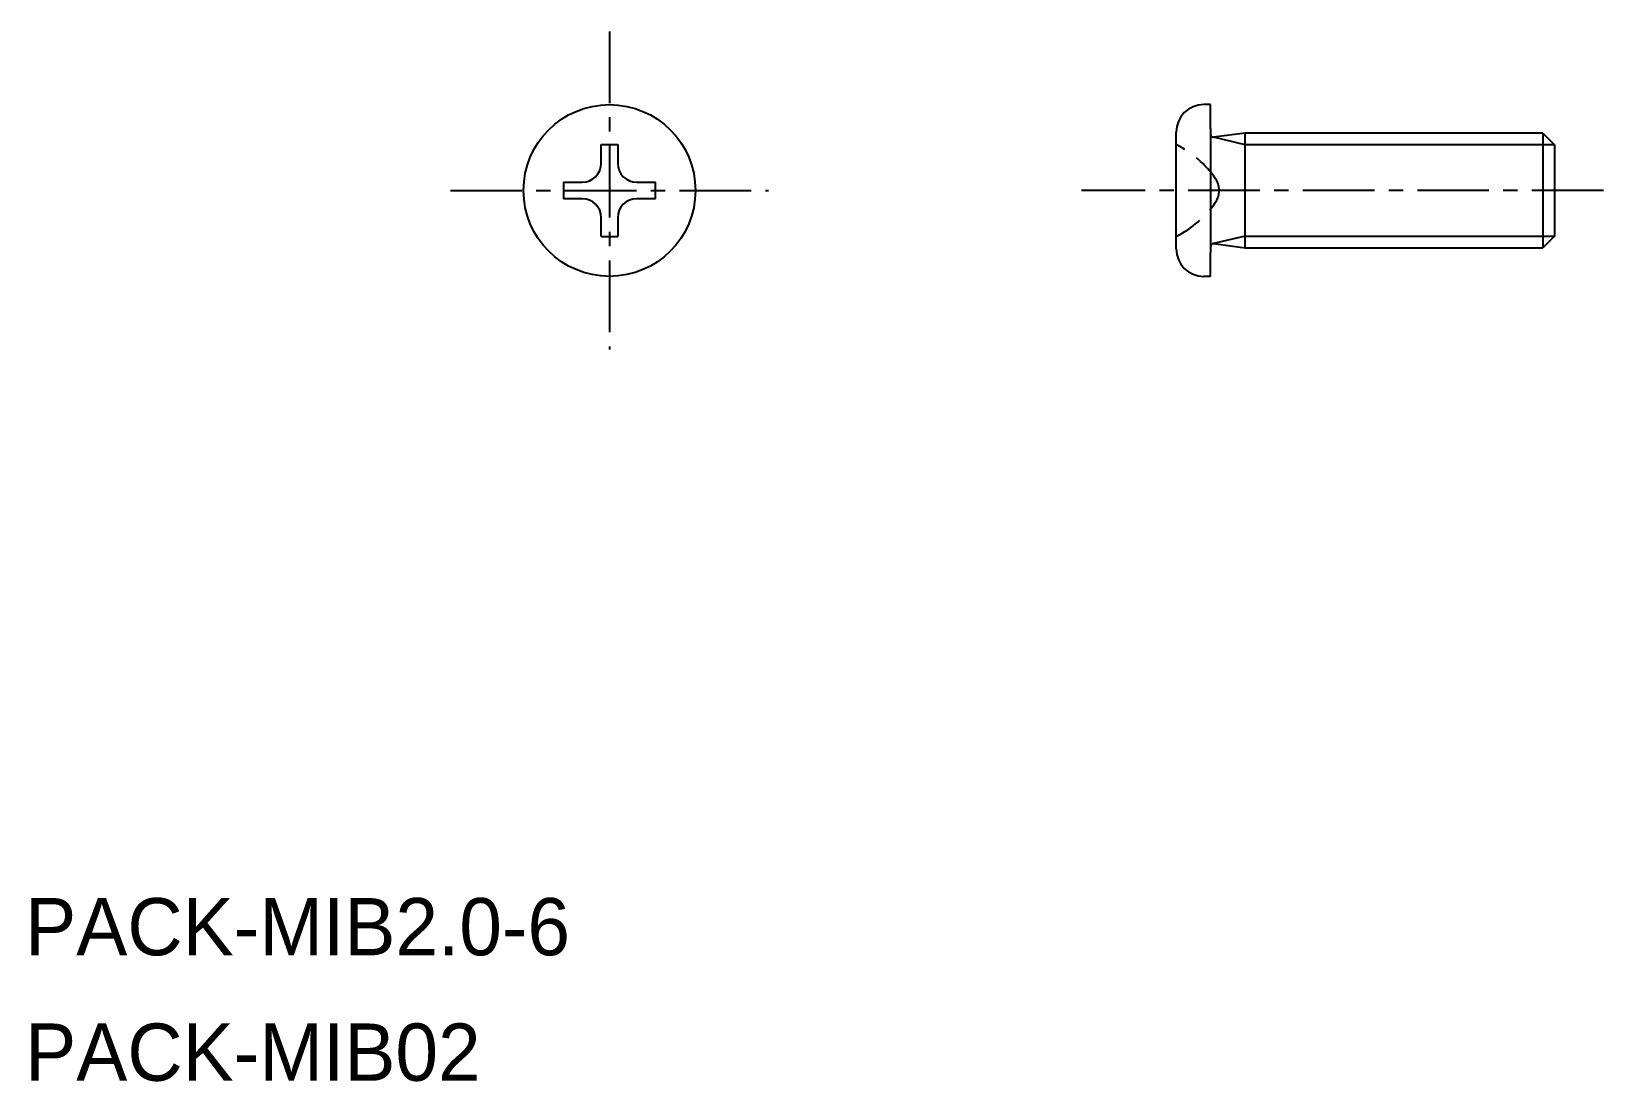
# Model space of a CAD drawing. Extents: x 12.7 to 40.2, y 18.7 to 37.
import ezdxf

# ---------------------------------------------------------------- set-up
doc = ezdxf.new("R2010")
doc.units = 0
doc.linetypes.add('CENTER', pattern=[2, 1.25, -0.25, 0.25, -0.25])
doc.linetypes.add('DASHED', pattern=[0.75, 0.5, -0.25])
doc.layers.get('0').update_dxf_attribs({"linetype": 'CONTINUOUS'})
doc.layers.add('CENTER', color=1, linetype='CENTER')

msp = doc.modelspace()

# ---------------------------------------------------------------- linework, layer by layer
at = {"color": 7, "linetype": 'CONTINUOUS'}
for p, q in [((33.306, 35.726), (33.186, 35.726)), ((33.306, 35.31), (33.306, 35.726)), ((32.706, 34.37), (32.706, 35.246)), ((33.306, 35.31), (33.306, 34.062)), ((33.906, 35.226), (33.356, 35.155)), ((39.106, 35.226), (33.906, 35.226)), ((33.906, 33.226), (33.906, 35.226)), ((39.106, 35.226), (39.106, 33.226)), ((39.106, 35.226), (39.306, 35.026)), ((22.668, 35.028), (22.955, 35.028)), ((22.668, 34.703), (22.668, 35.028)), ((22.955, 35.028), (22.955, 34.703)), ((39.306, 35.026), (39.306, 33.426)), ((22.01, 34.37), (22.335, 34.37)), ((22.01, 34.37), (22.01, 34.083)), ((23.288, 34.37), (23.614, 34.37)), ((23.614, 34.083), (23.614, 34.37)), ((32.706, 33.206), (32.706, 34.37)), ((22.335, 34.083), (22.01, 34.083)), ((23.614, 34.083), (23.288, 34.083)), ((33.306, 34.062), (33.306, 33.143)), ((22.668, 33.424), (22.668, 33.75)), ((22.955, 33.75), (22.955, 33.424)), ((22.668, 33.424), (22.955, 33.424)), ((33.356, 33.298), (33.906, 33.226)), ((33.906, 33.226), (39.106, 33.226)), ((39.306, 33.426), (39.106, 33.226)), ((33.306, 32.726), (33.306, 33.143)), ((33.306, 32.726), (33.186, 32.726))]:
    msp.add_line(p, q, dxfattribs=at)
at = {"color": 3, "linetype": 'CONTINUOUS'}
for p, q in [((33.906, 35.026), (33.356, 35.155)), ((39.306, 35.026), (33.906, 35.026)), ((33.906, 33.426), (33.356, 33.298)), ((33.906, 33.426), (39.306, 33.426))]:
    msp.add_line(p, q, dxfattribs=at)
at = {"color": 7, "linetype": 'CONTINUOUS'}
msp.add_circle((22.812, 34.226), 1.5, dxfattribs=at)
for centre, radius, start, end in [((33.186, 35.246), 0.48, 90, 180), ((33.356, 35.205), 0.05, 180, 270), ((22.335, 34.703), 0.333, 270, 0), ((23.288, 34.703), 0.333, 180, 270), ((22.335, 33.75), 0.333, 0, 90), ((23.288, 33.75), 0.333, 90, 180), ((33.356, 33.248), 0.05, 90, 180), ((33.186, 33.206), 0.48, 180, 270)]:
    msp.add_arc(centre, radius, start, end, dxfattribs=at)
at = {"color": 3, "linetype": 'DASHED'}
for centre, radius, start, end in [((31.899, 33.408), 1.81, 34.3667, 63.5129), ((33.096, 34.226), 0.36, 325.5491, 34.4509), ((31.899, 35.044), 1.81, 296.4871, 325.6333)]:
    msp.add_arc(centre, radius, start, end, dxfattribs=at)
at = {"layer": 'CENTER', "color": 1, "linetype": 'CENTER'}
for p, q in [((22.812, 37.004), (22.812, 31.449)), ((20.034, 34.226), (25.589, 34.226)), ((40.165, 34.226), (31.052, 34.226))]:
    msp.add_line(p, q, dxfattribs=at)

# ---------------------------------------------------------------- texts
at = {"color": 7, "linetype": 'CONTINUOUS'}
for s, p in [('PACK-MIB2.0-6', (12.611, 20.869)), ('PACK-MIB02', (12.611, 18.678))]:
    msp.add_text(s, height=1, dxfattribs=at).set_placement(p)

doc.saveas('drawing.dxf')
